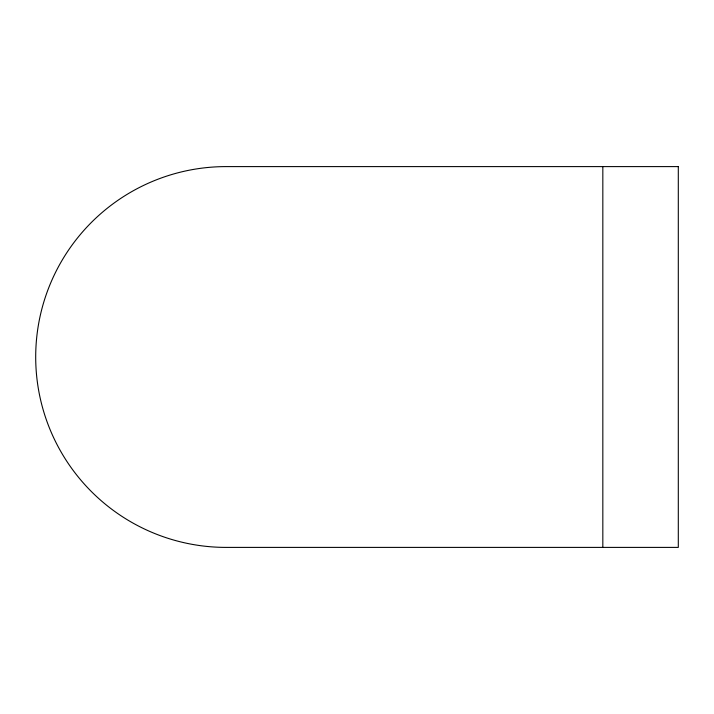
<?xml version="1.0" encoding="UTF-8"?>
<svg xmlns="http://www.w3.org/2000/svg" width="714" height="714" viewBox="0 0 714 714"><rect width="100%" height="100%" fill="white"/><g stroke="black" fill="none" stroke-linecap="round" stroke-linejoin="round"><path stroke-width="1.07" d="M602.83 166.603L602.83 547.397M678.3 166.603L226.097 166.603A190.397 190.397 0 0 0 35.7 357A190.397 190.397 0 0 0 226.097 547.397L678.3 547.397L678.3 166.603"/></g></svg>
